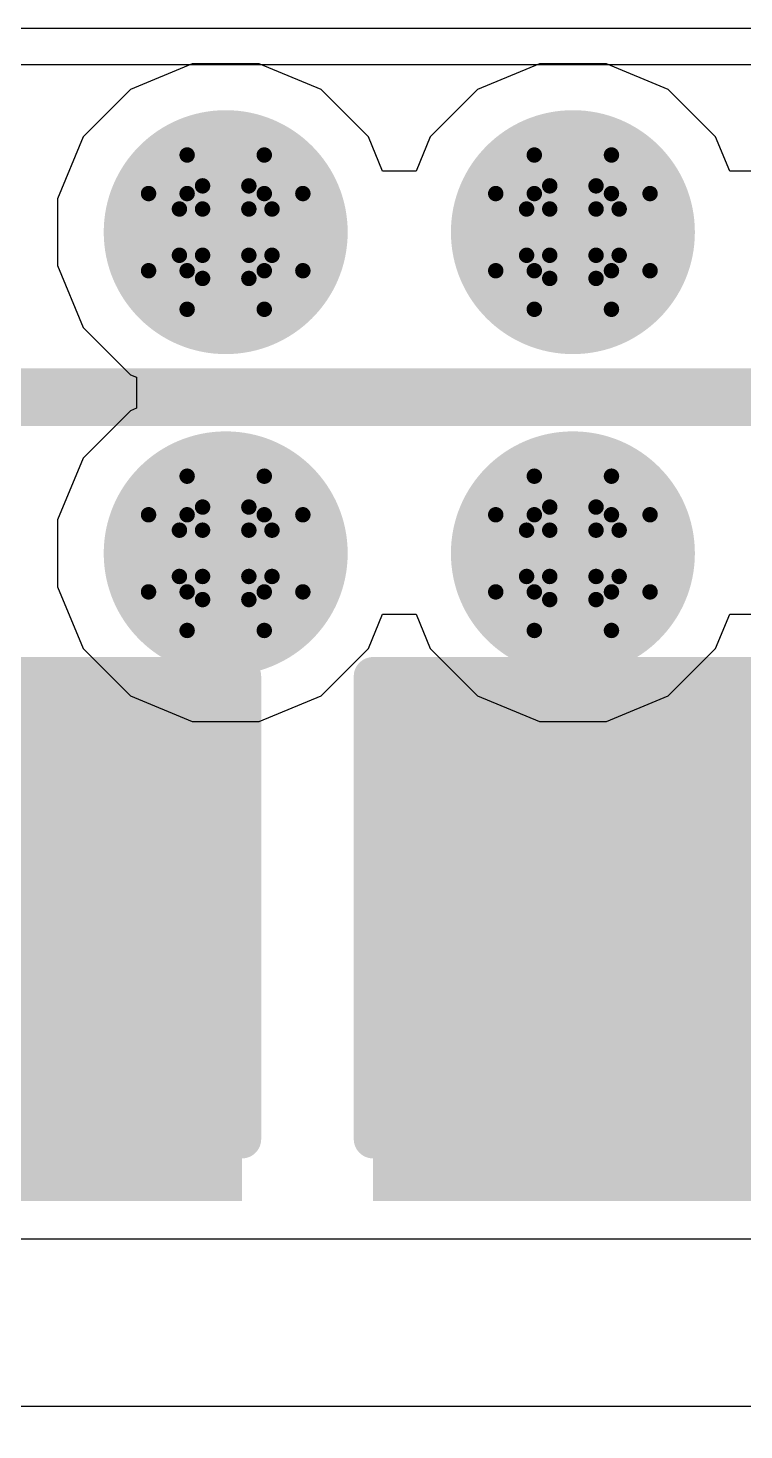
# Model space of a CAD drawing. Header units: inches. Extents: x -4 to 5258, y -4 to 5281.
# Drawn here: x 36.883 to 39.24, y -0.986 to 3.63 of the extents above; entities that cross this region are included whole.
import ezdxf

# ---------------------------------------------------------------- set-up
doc = ezdxf.new("R2010")
doc.units = ezdxf.units.IN
for name, color, linetype in [('Bottom Layer', 5, 'Continuous'), ('Bottom Solder', 6, 'Continuous'), ('Drill Drawing', 1, 'Continuous'), ('Layer 1', 16, 'Continuous'), ('Layer 2', 76, 'Continuous'), ('Top Layer', 1, 'Continuous'), ('Top Overlay', 2, 'Continuous'), ('Top Paste', 8, 'Continuous'), ('Top Solder', 216, 'Continuous'), ('Via Holes', 16, 'Continuous')]:
    doc.layers.add(name, color=color, linetype=linetype)

# ---------------------------------------------------------------- blocks, each defined once
blk = doc.blocks.new('C___1206_296')
at = {"layer": 'Top Layer'}
for points in [[(-2.032, 0.889), (-0.508, 0.889), (-0.508, -0.889), (-2.032, -0.889)], [(0.508, 0.889), (2.032, 0.889), (2.032, -0.889), (0.508, -0.889)]]:
    blk.add_hatch(color=1, dxfattribs=at).paths.add_polyline_path(points)
at = {"layer": 'Top Paste'}
for points in [[(-2.032, 0.889), (-0.508, 0.889), (-0.508, -0.889), (-2.032, -0.889)], [(0.508, 0.889), (2.032, 0.889), (2.032, -0.889), (0.508, -0.889)]]:
    blk.add_hatch(color=8, dxfattribs=at).paths.add_polyline_path(points)
at = {"layer": 'Top Solder'}
for points in [[(-2.1336, 0.9906), (-0.4064, 0.9906), (-0.4064, -0.9906), (-2.1336, -0.9906)], [(0.4064, 0.9906), (2.1336, 0.9906), (2.1336, -0.9906), (0.4064, -0.9906)]]:
    blk.add_hatch(color=216, dxfattribs=at).paths.add_polyline_path(points)
at = {"layer": 'Top Overlay'}
for points in [[(-2.1336, 0.9906, 0.127, 0.127, 0), (-0.6096, 0.9906, 0.127, 0.127, 0)], [(-2.1336, 0.9906, 0.127, 0.127, 0), (-2.1336, -0.9906, 0.127, 0.127, 0)], [(0.6096, 0.9906, 0.127, 0.127, 0), (2.1336, 0.9906, 0.127, 0.127, 0)], [(2.1336, 0.9906, 0.127, 0.127, 0), (2.1336, -0.9906, 0.127, 0.127, 0)], [(-0.6096, -0.9906, 0.127, 0.127, 0), (-2.1336, -0.9906, 0.127, 0.127, 0)], [(0.6096, -0.9906, 0.127, 0.127, 0), (2.1336, -0.9906, 0.127, 0.127, 0)]]:
    blk.add_lwpolyline(points, format="xyseb", dxfattribs=at)
for points in [[(-2.1653, 0.9906, 0.0635, 0.0635, 1), (-2.1018, 0.9906, 0.0635, 0.0635, 1)], [(-2.1653, 0.9906, 0.0635, 0.0635, 1), (-2.1018, 0.9906, 0.0635, 0.0635, 1)], [(-0.6414, 0.9906, 0.0635, 0.0635, 1), (-0.5779, 0.9906, 0.0635, 0.0635, 1)], [(0.5779, 0.9906, 0.0635, 0.0635, 1), (0.6414, 0.9906, 0.0635, 0.0635, 1)], [(2.1018, 0.9906, 0.0635, 0.0635, 1), (2.1653, 0.9906, 0.0635, 0.0635, 1)], [(2.1018, 0.9906, 0.0635, 0.0635, 1), (2.1653, 0.9906, 0.0635, 0.0635, 1)], [(-2.1653, -0.9906, 0.0635, 0.0635, 1), (-2.1018, -0.9906, 0.0635, 0.0635, 1)], [(-2.1653, -0.9906, 0.0635, 0.0635, 1), (-2.1018, -0.9906, 0.0635, 0.0635, 1)], [(-0.6413, -0.9906, 0.0635, 0.0635, 1), (-0.5778, -0.9906, 0.0635, 0.0635, 1)], [(0.5779, -0.9906, 0.0635, 0.0635, 1), (0.6414, -0.9906, 0.0635, 0.0635, 1)], [(2.1018, -0.9906, 0.0635, 0.0635, 1), (2.1653, -0.9906, 0.0635, 0.0635, 1)], [(2.1018, -0.9906, 0.0635, 0.0635, 1), (2.1653, -0.9906, 0.0635, 0.0635, 1)]]:
    blk.add_lwpolyline(points, format="xyseb", close=True, dxfattribs=at)
blk = doc.blocks.new('C___1206_297')
at = {"layer": 'Top Layer'}
for points in [[(-2.032, 0.889), (-0.508, 0.889), (-0.508, -0.889), (-2.032, -0.889)], [(0.508, 0.889), (2.032, 0.889), (2.032, -0.889), (0.508, -0.889)]]:
    blk.add_hatch(color=1, dxfattribs=at).paths.add_polyline_path(points)
at = {"layer": 'Top Paste'}
for points in [[(-2.032, 0.889), (-0.508, 0.889), (-0.508, -0.889), (-2.032, -0.889)], [(0.508, 0.889), (2.032, 0.889), (2.032, -0.889), (0.508, -0.889)]]:
    blk.add_hatch(color=8, dxfattribs=at).paths.add_polyline_path(points)
at = {"layer": 'Top Solder'}
for points in [[(-2.1336, 0.9906), (-0.4064, 0.9906), (-0.4064, -0.9906), (-2.1336, -0.9906)], [(0.4064, 0.9906), (2.1336, 0.9906), (2.1336, -0.9906), (0.4064, -0.9906)]]:
    blk.add_hatch(color=216, dxfattribs=at).paths.add_polyline_path(points)
at = {"layer": 'Top Overlay'}
for points in [[(-2.1336, 0.9906, 0.127, 0.127, 0), (-0.6096, 0.9906, 0.127, 0.127, 0)], [(-2.1336, 0.9906, 0.127, 0.127, 0), (-2.1336, -0.9906, 0.127, 0.127, 0)], [(2.1336, 0.9906, 0.127, 0.127, 0), (0.6096, 0.9906, 0.127, 0.127, 0)], [(2.1336, 0.9906, 0.127, 0.127, 0), (2.1336, -0.9906, 0.127, 0.127, 0)], [(-2.1336, -0.9906, 0.127, 0.127, 0), (-0.6096, -0.9906, 0.127, 0.127, 0)], [(2.1336, -0.9906, 0.127, 0.127, 0), (0.6096, -0.9906, 0.127, 0.127, 0)]]:
    blk.add_lwpolyline(points, format="xyseb", dxfattribs=at)
for points in [[(-2.1653, 0.9906, 0.0635, 0.0635, 1), (-2.1018, 0.9906, 0.0635, 0.0635, 1)], [(-2.1653, 0.9906, 0.0635, 0.0635, 1), (-2.1018, 0.9906, 0.0635, 0.0635, 1)], [(-0.6414, 0.9906, 0.0635, 0.0635, 1), (-0.5779, 0.9906, 0.0635, 0.0635, 1)], [(0.5779, 0.9906, 0.0635, 0.0635, 1), (0.6414, 0.9906, 0.0635, 0.0635, 1)], [(2.1018, 0.9906, 0.0635, 0.0635, 1), (2.1653, 0.9906, 0.0635, 0.0635, 1)], [(2.1018, 0.9906, 0.0635, 0.0635, 1), (2.1653, 0.9906, 0.0635, 0.0635, 1)], [(-2.1653, -0.9906, 0.0635, 0.0635, 1), (-2.1018, -0.9906, 0.0635, 0.0635, 1)], [(-2.1653, -0.9906, 0.0635, 0.0635, 1), (-2.1018, -0.9906, 0.0635, 0.0635, 1)], [(-0.6414, -0.9906, 0.0635, 0.0635, 1), (-0.5779, -0.9906, 0.0635, 0.0635, 1)], [(0.5779, -0.9906, 0.0635, 0.0635, 1), (0.6414, -0.9906, 0.0635, 0.0635, 1)], [(2.1018, -0.9906, 0.0635, 0.0635, 1), (2.1653, -0.9906, 0.0635, 0.0635, 1)], [(2.1018, -0.9906, 0.0635, 0.0635, 1), (2.1653, -0.9906, 0.0635, 0.0635, 1)]]:
    blk.add_lwpolyline(points, format="xyseb", close=True, dxfattribs=at)

msp = doc.modelspace()

# ---------------------------------------------------------------- hatches: boundary and pattern name
at = {"layer": 'Bottom Layer'}
h = msp.add_hatch(color=5, dxfattribs=at)
edge = h.paths.add_edge_path()
edge.add_arc((37.5341, 2.9581), 0.3, 0, 360)
h = msp.add_hatch(color=5, dxfattribs=at)
edge = h.paths.add_edge_path()
edge.add_arc((38.6771, 2.9581), 0.3, 0, 360)
h = msp.add_hatch(color=5, dxfattribs=at)
edge = h.paths.add_edge_path()
edge.add_arc((37.5341, 1.9005), 0.3, 0, 360)
h = msp.add_hatch(color=5, dxfattribs=at)
edge = h.paths.add_edge_path()
edge.add_arc((38.6771, 1.9005), 0.3, 0, 360)
at = {"layer": 'Bottom Solder'}
h = msp.add_hatch(color=6, dxfattribs=at)
edge = h.paths.add_edge_path()
edge.add_arc((37.5341, 2.9581), 0.4016, 0, 360)
h = msp.add_hatch(color=6, dxfattribs=at)
edge = h.paths.add_edge_path()
edge.add_arc((38.6771, 2.9581), 0.4016, 0, 360)
h = msp.add_hatch(color=6, dxfattribs=at)
edge = h.paths.add_edge_path()
edge.add_arc((37.5341, 1.9005), 0.4016, 0, 360)
h = msp.add_hatch(color=6, dxfattribs=at)
edge = h.paths.add_edge_path()
edge.add_arc((38.6771, 1.9005), 0.4016, 0, 360)
at = {"layer": 'Layer 1'}
h = msp.add_hatch(color=16, dxfattribs=at)
edge = h.paths.add_edge_path()
edge.add_arc((37.5341, 2.9581), 0.3, 0, 360)
h = msp.add_hatch(color=16, dxfattribs=at)
edge = h.paths.add_edge_path()
edge.add_arc((38.6771, 2.9581), 0.3, 0, 360)
h = msp.add_hatch(color=16, dxfattribs=at)
edge = h.paths.add_edge_path()
edge.add_arc((37.5341, 1.9005), 0.3, 0, 360)
h = msp.add_hatch(color=16, dxfattribs=at)
edge = h.paths.add_edge_path()
edge.add_arc((38.6771, 1.9005), 0.3, 0, 360)
at = {"layer": 'Layer 2'}
h = msp.add_hatch(color=76, dxfattribs=at)
edge = h.paths.add_edge_path()
edge.add_arc((37.5341, 2.9581), 0.3, 0, 360)
h = msp.add_hatch(color=76, dxfattribs=at)
edge = h.paths.add_edge_path()
edge.add_arc((38.6771, 2.9581), 0.3, 0, 360)
h = msp.add_hatch(color=76, dxfattribs=at)
edge = h.paths.add_edge_path()
edge.add_arc((37.5341, 1.9005), 0.3, 0, 360)
h = msp.add_hatch(color=76, dxfattribs=at)
edge = h.paths.add_edge_path()
edge.add_arc((38.6771, 1.9005), 0.3, 0, 360)
at = {"layer": 'Top Layer'}
h = msp.add_hatch(color=1, dxfattribs=at)
edge = h.paths.add_edge_path()
edge.add_arc((37.5341, 2.9581), 0.3, 0, 360)
h = msp.add_hatch(color=1, dxfattribs=at)
edge = h.paths.add_edge_path()
edge.add_arc((38.6771, 2.9581), 0.3, 0, 360)
h = msp.add_hatch(color=1, dxfattribs=at)
edge = h.paths.add_edge_path()
edge.add_arc((37.5341, 1.9005), 0.3, 0, 360)
h = msp.add_hatch(color=1, dxfattribs=at)
edge = h.paths.add_edge_path()
edge.add_arc((38.6771, 1.9005), 0.3, 0, 360)
at = {"layer": 'Top Solder'}
h = msp.add_hatch(color=216, dxfattribs=at)
edge = h.paths.add_edge_path()
edge.add_arc((37.5341, 2.9581), 0.4016, 0, 360)
h = msp.add_hatch(color=216, dxfattribs=at)
edge = h.paths.add_edge_path()
edge.add_arc((38.6771, 2.9581), 0.4016, 0, 360)
h = msp.add_hatch(color=216, dxfattribs=at)
edge = h.paths.add_edge_path()
edge.add_arc((37.5341, 1.9005), 0.4016, 0, 360)
h = msp.add_hatch(color=216, dxfattribs=at)
edge = h.paths.add_edge_path()
edge.add_arc((38.6771, 1.9005), 0.4016, 0, 360)
at = {"layer": 'Via Holes'}
h = msp.add_hatch(color=7, dxfattribs=at)
edge = h.paths.add_edge_path()
edge.add_arc((37.5341, 2.9581), 0.15, 0, 360)
h = msp.add_hatch(color=7, dxfattribs=at)
edge = h.paths.add_edge_path()
edge.add_arc((38.6771, 2.9581), 0.15, 0, 360)
h = msp.add_hatch(color=7, dxfattribs=at)
edge = h.paths.add_edge_path()
edge.add_arc((37.5341, 1.9005), 0.15, 0, 360)
h = msp.add_hatch(color=7, dxfattribs=at)
edge = h.paths.add_edge_path()
edge.add_arc((38.6771, 1.9005), 0.15, 0, 360)

# ---------------------------------------------------------------- linework, layer by layer
at = {"layer": 'Bottom Layer'}
for p, q in [((37.4239, 3.5121), (37.2203, 3.4278)), ((37.6443, 3.5121), (37.4239, 3.5121)), ((37.8479, 3.4278), (37.6443, 3.5121)), ((38.5669, 3.5121), (38.3633, 3.4278)), ((38.7873, 3.5121), (38.5669, 3.5121)), ((38.9909, 3.4278), (38.7873, 3.5121)), ((37.2203, 3.4278), (37.0645, 3.2719)), ((38.0038, 3.2719), (37.8479, 3.4278)), ((38.3633, 3.4278), (38.2075, 3.2719)), ((39.1468, 3.2719), (38.9909, 3.4278)), ((37.0645, 3.2719), (36.9801, 3.0683)), ((38.0506, 3.1588), (38.0038, 3.2719)), ((38.2075, 3.2719), (38.1606, 3.1588)), ((39.1936, 3.1588), (39.1468, 3.2719)), ((38.1606, 3.1588), (38.0506, 3.1588)), ((39.3036, 3.1588), (39.1936, 3.1588)), ((36.9801, 3.0683), (36.9801, 2.8479)), ((36.9801, 2.8479), (37.0645, 2.6443)), ((37.0645, 2.6443), (37.2203, 2.4885)), ((37.2203, 2.4885), (37.2405, 2.4801)), ((37.2405, 2.4801), (37.2405, 2.3785)), ((37.2203, 2.3701), (37.0645, 2.2143)), ((37.2405, 2.3785), (37.2203, 2.3701)), ((37.0645, 2.2143), (36.9801, 2.0107)), ((36.9801, 2.0107), (36.9801, 1.7903)), ((36.9801, 1.7903), (37.0645, 1.5866)), ((38.0038, 1.5866), (38.0506, 1.6998)), ((38.0506, 1.6998), (38.1606, 1.6998)), ((38.1606, 1.6998), (38.2075, 1.5866)), ((39.1468, 1.5866), (39.1936, 1.6998)), ((39.1936, 1.6998), (39.3036, 1.6998)), ((37.0645, 1.5866), (37.2203, 1.4308)), ((37.8479, 1.4308), (38.0038, 1.5866)), ((38.2075, 1.5866), (38.3633, 1.4308)), ((38.9909, 1.4308), (39.1468, 1.5866)), ((37.2203, 1.4308), (37.4239, 1.3465)), ((37.6443, 1.3465), (37.8479, 1.4308)), ((38.3633, 1.4308), (38.5669, 1.3465)), ((38.7873, 1.3465), (38.9909, 1.4308)), ((37.4239, 1.3465), (37.6443, 1.3465)), ((38.5669, 1.3465), (38.7873, 1.3465))]:
    msp.add_line(p, q, dxfattribs=at)
at = {"layer": 'Drill Drawing'}
for points in [[(37.4071, 3.0851, 0.0508, 0.0508, 0), (37.4071, 3.2121, 0.0508, 0.0508, 0)], [(37.4071, 3.2121, 0.0508, 0.0508, 0), (37.6611, 3.2121, 0.0508, 0.0508, 0)], [(37.6611, 3.0851, 0.0508, 0.0508, 0), (37.6611, 3.2121, 0.0508, 0.0508, 0)], [(38.5501, 3.0851, 0.0508, 0.0508, 0), (38.5501, 3.2121, 0.0508, 0.0508, 0)], [(38.5501, 3.2121, 0.0508, 0.0508, 0), (38.8041, 3.2121, 0.0508, 0.0508, 0)], [(38.8041, 3.0851, 0.0508, 0.0508, 0), (38.8041, 3.2121, 0.0508, 0.0508, 0)], [(37.2801, 2.8311, 0.0508, 0.0508, 0), (37.2801, 3.0851, 0.0508, 0.0508, 0)], [(37.2801, 3.0851, 0.0508, 0.0508, 0), (37.4071, 3.0851, 0.0508, 0.0508, 0)], [(37.4579, 3.0343, 0.0508, 0.0508, 0), (37.4579, 3.1105, 0.0508, 0.0508, 0)], [(37.4579, 3.1105, 0.0508, 0.0508, 0), (37.6103, 3.1105, 0.0508, 0.0508, 0)], [(37.6103, 3.0343, 0.0508, 0.0508, 0), (37.6103, 3.1105, 0.0508, 0.0508, 0)], [(37.6611, 3.0851, 0.0508, 0.0508, 0), (37.7881, 3.0851, 0.0508, 0.0508, 0)], [(37.7881, 2.8311, 0.0508, 0.0508, 0), (37.7881, 3.0851, 0.0508, 0.0508, 0)], [(38.4231, 2.8311, 0.0508, 0.0508, 0), (38.4231, 3.0851, 0.0508, 0.0508, 0)], [(38.4231, 3.0851, 0.0508, 0.0508, 0), (38.5501, 3.0851, 0.0508, 0.0508, 0)], [(38.6009, 3.0343, 0.0508, 0.0508, 0), (38.6009, 3.1105, 0.0508, 0.0508, 0)], [(38.6009, 3.1105, 0.0508, 0.0508, 0), (38.7533, 3.1105, 0.0508, 0.0508, 0)], [(38.7533, 3.0343, 0.0508, 0.0508, 0), (38.7533, 3.1105, 0.0508, 0.0508, 0)], [(38.8041, 3.0851, 0.0508, 0.0508, 0), (38.9311, 3.0851, 0.0508, 0.0508, 0)], [(38.9311, 2.8311, 0.0508, 0.0508, 0), (38.9311, 3.0851, 0.0508, 0.0508, 0)], [(37.3817, 2.8819, 0.0508, 0.0508, 0), (37.3817, 3.0343, 0.0508, 0.0508, 0)], [(37.3817, 3.0343, 0.0508, 0.0508, 0), (37.4579, 3.0343, 0.0508, 0.0508, 0)], [(37.6103, 3.0343, 0.0508, 0.0508, 0), (37.6865, 3.0343, 0.0508, 0.0508, 0)], [(37.6865, 2.8819, 0.0508, 0.0508, 0), (37.6865, 3.0343, 0.0508, 0.0508, 0)], [(38.5247, 2.8819, 0.0508, 0.0508, 0), (38.5247, 3.0343, 0.0508, 0.0508, 0)], [(38.5247, 3.0343, 0.0508, 0.0508, 0), (38.6009, 3.0343, 0.0508, 0.0508, 0)], [(38.7533, 3.0343, 0.0508, 0.0508, 0), (38.8295, 3.0343, 0.0508, 0.0508, 0)], [(38.8295, 2.8819, 0.0508, 0.0508, 0), (38.8295, 3.0343, 0.0508, 0.0508, 0)], [(37.3817, 2.8819, 0.0508, 0.0508, 0), (37.4579, 2.8819, 0.0508, 0.0508, 0)], [(37.4579, 2.8057, 0.0508, 0.0508, 0), (37.4579, 2.8819, 0.0508, 0.0508, 0)], [(37.6103, 2.8819, 0.0508, 0.0508, 0), (37.6865, 2.8819, 0.0508, 0.0508, 0)], [(37.6103, 2.8057, 0.0508, 0.0508, 0), (37.6103, 2.8819, 0.0508, 0.0508, 0)], [(38.5247, 2.8819, 0.0508, 0.0508, 0), (38.6009, 2.8819, 0.0508, 0.0508, 0)], [(38.6009, 2.8057, 0.0508, 0.0508, 0), (38.6009, 2.8819, 0.0508, 0.0508, 0)], [(38.7533, 2.8819, 0.0508, 0.0508, 0), (38.8295, 2.8819, 0.0508, 0.0508, 0)], [(38.7533, 2.8057, 0.0508, 0.0508, 0), (38.7533, 2.8819, 0.0508, 0.0508, 0)], [(37.2801, 2.8311, 0.0508, 0.0508, 0), (37.4071, 2.8311, 0.0508, 0.0508, 0)], [(37.4071, 2.7041, 0.0508, 0.0508, 0), (37.4071, 2.8311, 0.0508, 0.0508, 0)], [(37.4579, 2.8057, 0.0508, 0.0508, 0), (37.6103, 2.8057, 0.0508, 0.0508, 0)], [(37.6611, 2.8311, 0.0508, 0.0508, 0), (37.7881, 2.8311, 0.0508, 0.0508, 0)], [(37.6611, 2.7041, 0.0508, 0.0508, 0), (37.6611, 2.8311, 0.0508, 0.0508, 0)], [(38.4231, 2.8311, 0.0508, 0.0508, 0), (38.5501, 2.8311, 0.0508, 0.0508, 0)], [(38.5501, 2.7041, 0.0508, 0.0508, 0), (38.5501, 2.8311, 0.0508, 0.0508, 0)], [(38.6009, 2.8057, 0.0508, 0.0508, 0), (38.7533, 2.8057, 0.0508, 0.0508, 0)], [(38.8041, 2.8311, 0.0508, 0.0508, 0), (38.9311, 2.8311, 0.0508, 0.0508, 0)], [(38.8041, 2.7041, 0.0508, 0.0508, 0), (38.8041, 2.8311, 0.0508, 0.0508, 0)], [(37.4071, 2.7041, 0.0508, 0.0508, 0), (37.6611, 2.7041, 0.0508, 0.0508, 0)], [(38.5501, 2.7041, 0.0508, 0.0508, 0), (38.8041, 2.7041, 0.0508, 0.0508, 0)], [(37.4071, 2.0275, 0.0508, 0.0508, 0), (37.4071, 2.1545, 0.0508, 0.0508, 0)], [(37.4071, 2.1545, 0.0508, 0.0508, 0), (37.6611, 2.1545, 0.0508, 0.0508, 0)], [(37.6611, 2.0275, 0.0508, 0.0508, 0), (37.6611, 2.1545, 0.0508, 0.0508, 0)], [(38.5501, 2.0275, 0.0508, 0.0508, 0), (38.5501, 2.1545, 0.0508, 0.0508, 0)], [(38.5501, 2.1545, 0.0508, 0.0508, 0), (38.8041, 2.1545, 0.0508, 0.0508, 0)], [(38.8041, 2.0275, 0.0508, 0.0508, 0), (38.8041, 2.1545, 0.0508, 0.0508, 0)], [(37.4579, 1.9767, 0.0508, 0.0508, 0), (37.4579, 2.0529, 0.0508, 0.0508, 0)], [(37.4579, 2.0529, 0.0508, 0.0508, 0), (37.6103, 2.0529, 0.0508, 0.0508, 0)], [(37.6103, 1.9767, 0.0508, 0.0508, 0), (37.6103, 2.0529, 0.0508, 0.0508, 0)], [(38.6009, 1.9767, 0.0508, 0.0508, 0), (38.6009, 2.0529, 0.0508, 0.0508, 0)], [(38.6009, 2.0529, 0.0508, 0.0508, 0), (38.7533, 2.0529, 0.0508, 0.0508, 0)], [(38.7533, 1.9767, 0.0508, 0.0508, 0), (38.7533, 2.0529, 0.0508, 0.0508, 0)], [(37.2801, 1.7735, 0.0508, 0.0508, 0), (37.2801, 2.0275, 0.0508, 0.0508, 0)], [(37.2801, 2.0275, 0.0508, 0.0508, 0), (37.4071, 2.0275, 0.0508, 0.0508, 0)], [(37.6611, 2.0275, 0.0508, 0.0508, 0), (37.7881, 2.0275, 0.0508, 0.0508, 0)], [(37.7881, 1.7735, 0.0508, 0.0508, 0), (37.7881, 2.0275, 0.0508, 0.0508, 0)], [(38.4231, 1.7735, 0.0508, 0.0508, 0), (38.4231, 2.0275, 0.0508, 0.0508, 0)], [(38.4231, 2.0275, 0.0508, 0.0508, 0), (38.5501, 2.0275, 0.0508, 0.0508, 0)], [(38.8041, 2.0275, 0.0508, 0.0508, 0), (38.9311, 2.0275, 0.0508, 0.0508, 0)], [(38.9311, 1.7735, 0.0508, 0.0508, 0), (38.9311, 2.0275, 0.0508, 0.0508, 0)], [(37.3817, 1.8243, 0.0508, 0.0508, 0), (37.3817, 1.9767, 0.0508, 0.0508, 0)], [(37.3817, 1.9767, 0.0508, 0.0508, 0), (37.4579, 1.9767, 0.0508, 0.0508, 0)], [(37.6103, 1.9767, 0.0508, 0.0508, 0), (37.6865, 1.9767, 0.0508, 0.0508, 0)], [(37.6865, 1.8243, 0.0508, 0.0508, 0), (37.6865, 1.9767, 0.0508, 0.0508, 0)], [(38.5247, 1.8243, 0.0508, 0.0508, 0), (38.5247, 1.9767, 0.0508, 0.0508, 0)], [(38.5247, 1.9767, 0.0508, 0.0508, 0), (38.6009, 1.9767, 0.0508, 0.0508, 0)], [(38.7533, 1.9767, 0.0508, 0.0508, 0), (38.8295, 1.9767, 0.0508, 0.0508, 0)], [(38.8295, 1.8243, 0.0508, 0.0508, 0), (38.8295, 1.9767, 0.0508, 0.0508, 0)], [(37.3817, 1.8243, 0.0508, 0.0508, 0), (37.4579, 1.8243, 0.0508, 0.0508, 0)], [(37.4579, 1.7481, 0.0508, 0.0508, 0), (37.4579, 1.8243, 0.0508, 0.0508, 0)], [(37.6103, 1.8243, 0.0508, 0.0508, 0), (37.6865, 1.8243, 0.0508, 0.0508, 0)], [(37.6103, 1.7481, 0.0508, 0.0508, 0), (37.6103, 1.8243, 0.0508, 0.0508, 0)], [(38.5247, 1.8243, 0.0508, 0.0508, 0), (38.6009, 1.8243, 0.0508, 0.0508, 0)], [(38.6009, 1.7481, 0.0508, 0.0508, 0), (38.6009, 1.8243, 0.0508, 0.0508, 0)], [(38.7533, 1.8243, 0.0508, 0.0508, 0), (38.8295, 1.8243, 0.0508, 0.0508, 0)], [(38.7533, 1.7481, 0.0508, 0.0508, 0), (38.7533, 1.8243, 0.0508, 0.0508, 0)], [(37.2801, 1.7735, 0.0508, 0.0508, 0), (37.4071, 1.7735, 0.0508, 0.0508, 0)], [(37.4071, 1.6465, 0.0508, 0.0508, 0), (37.4071, 1.7735, 0.0508, 0.0508, 0)], [(37.4579, 1.7481, 0.0508, 0.0508, 0), (37.6103, 1.7481, 0.0508, 0.0508, 0)], [(37.6611, 1.7735, 0.0508, 0.0508, 0), (37.7881, 1.7735, 0.0508, 0.0508, 0)], [(37.6611, 1.6465, 0.0508, 0.0508, 0), (37.6611, 1.7735, 0.0508, 0.0508, 0)], [(38.4231, 1.7735, 0.0508, 0.0508, 0), (38.5501, 1.7735, 0.0508, 0.0508, 0)], [(38.5501, 1.6465, 0.0508, 0.0508, 0), (38.5501, 1.7735, 0.0508, 0.0508, 0)], [(38.6009, 1.7481, 0.0508, 0.0508, 0), (38.7533, 1.7481, 0.0508, 0.0508, 0)], [(38.8041, 1.7735, 0.0508, 0.0508, 0), (38.9311, 1.7735, 0.0508, 0.0508, 0)], [(38.8041, 1.6465, 0.0508, 0.0508, 0), (38.8041, 1.7735, 0.0508, 0.0508, 0)], [(37.4071, 1.6465, 0.0508, 0.0508, 0), (37.6611, 1.6465, 0.0508, 0.0508, 0)], [(38.5501, 1.6465, 0.0508, 0.0508, 0), (38.8041, 1.6465, 0.0508, 0.0508, 0)]]:
    msp.add_lwpolyline(points, format="xyseb", dxfattribs=at)
for points in [[(37.3944, 3.2121, 0.0254, 0.0254, 1), (37.4198, 3.2121, 0.0254, 0.0254, 1)], [(37.3944, 3.2121, 0.0254, 0.0254, 1), (37.4198, 3.2121, 0.0254, 0.0254, 1)], [(37.6484, 3.2121, 0.0254, 0.0254, 1), (37.6738, 3.2121, 0.0254, 0.0254, 1)], [(37.6484, 3.2121, 0.0254, 0.0254, 1), (37.6738, 3.2121, 0.0254, 0.0254, 1)], [(38.5374, 3.2121, 0.0254, 0.0254, 1), (38.5628, 3.2121, 0.0254, 0.0254, 1)], [(38.5374, 3.2121, 0.0254, 0.0254, 1), (38.5628, 3.2121, 0.0254, 0.0254, 1)], [(38.7914, 3.2121, 0.0254, 0.0254, 1), (38.8168, 3.2121, 0.0254, 0.0254, 1)], [(38.7914, 3.2121, 0.0254, 0.0254, 1), (38.8168, 3.2121, 0.0254, 0.0254, 1)], [(37.2674, 3.0851, 0.0254, 0.0254, 1), (37.2928, 3.0851, 0.0254, 0.0254, 1)], [(37.2674, 3.0851, 0.0254, 0.0254, 1), (37.2928, 3.0851, 0.0254, 0.0254, 1)], [(37.3944, 3.0851, 0.0254, 0.0254, 1), (37.4198, 3.0851, 0.0254, 0.0254, 1)], [(37.3944, 3.0851, 0.0254, 0.0254, 1), (37.4198, 3.0851, 0.0254, 0.0254, 1)], [(37.4452, 3.1105, 0.0254, 0.0254, 1), (37.4706, 3.1105, 0.0254, 0.0254, 1)], [(37.4452, 3.1105, 0.0254, 0.0254, 1), (37.4706, 3.1105, 0.0254, 0.0254, 1)], [(37.5976, 3.1105, 0.0254, 0.0254, 1), (37.623, 3.1105, 0.0254, 0.0254, 1)], [(37.5976, 3.1105, 0.0254, 0.0254, 1), (37.623, 3.1105, 0.0254, 0.0254, 1)], [(37.6484, 3.0851, 0.0254, 0.0254, 1), (37.6738, 3.0851, 0.0254, 0.0254, 1)], [(37.6484, 3.0851, 0.0254, 0.0254, 1), (37.6738, 3.0851, 0.0254, 0.0254, 1)], [(37.7754, 3.0851, 0.0254, 0.0254, 1), (37.8008, 3.0851, 0.0254, 0.0254, 1)], [(37.7754, 3.0851, 0.0254, 0.0254, 1), (37.8008, 3.0851, 0.0254, 0.0254, 1)], [(38.4104, 3.0851, 0.0254, 0.0254, 1), (38.4358, 3.0851, 0.0254, 0.0254, 1)], [(38.4104, 3.0851, 0.0254, 0.0254, 1), (38.4358, 3.0851, 0.0254, 0.0254, 1)], [(38.5374, 3.0851, 0.0254, 0.0254, 1), (38.5628, 3.0851, 0.0254, 0.0254, 1)], [(38.5374, 3.0851, 0.0254, 0.0254, 1), (38.5628, 3.0851, 0.0254, 0.0254, 1)], [(38.5882, 3.1105, 0.0254, 0.0254, 1), (38.6136, 3.1105, 0.0254, 0.0254, 1)], [(38.5882, 3.1105, 0.0254, 0.0254, 1), (38.6136, 3.1105, 0.0254, 0.0254, 1)], [(38.7406, 3.1105, 0.0254, 0.0254, 1), (38.766, 3.1105, 0.0254, 0.0254, 1)], [(38.7406, 3.1105, 0.0254, 0.0254, 1), (38.766, 3.1105, 0.0254, 0.0254, 1)], [(38.7914, 3.0851, 0.0254, 0.0254, 1), (38.8168, 3.0851, 0.0254, 0.0254, 1)], [(38.7914, 3.0851, 0.0254, 0.0254, 1), (38.8168, 3.0851, 0.0254, 0.0254, 1)], [(38.9184, 3.0851, 0.0254, 0.0254, 1), (38.9438, 3.0851, 0.0254, 0.0254, 1)], [(38.9184, 3.0851, 0.0254, 0.0254, 1), (38.9438, 3.0851, 0.0254, 0.0254, 1)], [(37.369, 3.0343, 0.0254, 0.0254, 1), (37.3944, 3.0343, 0.0254, 0.0254, 1)], [(37.369, 3.0343, 0.0254, 0.0254, 1), (37.3944, 3.0343, 0.0254, 0.0254, 1)], [(37.4452, 3.0343, 0.0254, 0.0254, 1), (37.4706, 3.0343, 0.0254, 0.0254, 1)], [(37.4452, 3.0343, 0.0254, 0.0254, 1), (37.4706, 3.0343, 0.0254, 0.0254, 1)], [(37.5976, 3.0343, 0.0254, 0.0254, 1), (37.623, 3.0343, 0.0254, 0.0254, 1)], [(37.5976, 3.0343, 0.0254, 0.0254, 1), (37.623, 3.0343, 0.0254, 0.0254, 1)], [(37.6738, 3.0343, 0.0254, 0.0254, 1), (37.6992, 3.0343, 0.0254, 0.0254, 1)], [(37.6738, 3.0343, 0.0254, 0.0254, 1), (37.6992, 3.0343, 0.0254, 0.0254, 1)], [(38.512, 3.0343, 0.0254, 0.0254, 1), (38.5374, 3.0343, 0.0254, 0.0254, 1)], [(38.512, 3.0343, 0.0254, 0.0254, 1), (38.5374, 3.0343, 0.0254, 0.0254, 1)], [(38.5882, 3.0343, 0.0254, 0.0254, 1), (38.6136, 3.0343, 0.0254, 0.0254, 1)], [(38.5882, 3.0343, 0.0254, 0.0254, 1), (38.6136, 3.0343, 0.0254, 0.0254, 1)], [(38.7406, 3.0343, 0.0254, 0.0254, 1), (38.766, 3.0343, 0.0254, 0.0254, 1)], [(38.7406, 3.0343, 0.0254, 0.0254, 1), (38.766, 3.0343, 0.0254, 0.0254, 1)], [(38.8168, 3.0343, 0.0254, 0.0254, 1), (38.8422, 3.0343, 0.0254, 0.0254, 1)], [(38.8168, 3.0343, 0.0254, 0.0254, 1), (38.8422, 3.0343, 0.0254, 0.0254, 1)], [(37.369, 2.8819, 0.0254, 0.0254, 1), (37.3944, 2.8819, 0.0254, 0.0254, 1)], [(37.369, 2.8819, 0.0254, 0.0254, 1), (37.3944, 2.8819, 0.0254, 0.0254, 1)], [(37.4452, 2.8819, 0.0254, 0.0254, 1), (37.4706, 2.8819, 0.0254, 0.0254, 1)], [(37.4452, 2.8819, 0.0254, 0.0254, 1), (37.4706, 2.8819, 0.0254, 0.0254, 1)], [(37.5976, 2.8819, 0.0254, 0.0254, 1), (37.623, 2.8819, 0.0254, 0.0254, 1)], [(37.5976, 2.8819, 0.0254, 0.0254, 1), (37.623, 2.8819, 0.0254, 0.0254, 1)], [(37.6738, 2.8819, 0.0254, 0.0254, 1), (37.6992, 2.8819, 0.0254, 0.0254, 1)], [(37.6738, 2.8819, 0.0254, 0.0254, 1), (37.6992, 2.8819, 0.0254, 0.0254, 1)], [(38.512, 2.8819, 0.0254, 0.0254, 1), (38.5374, 2.8819, 0.0254, 0.0254, 1)], [(38.512, 2.8819, 0.0254, 0.0254, 1), (38.5374, 2.8819, 0.0254, 0.0254, 1)], [(38.5882, 2.8819, 0.0254, 0.0254, 1), (38.6136, 2.8819, 0.0254, 0.0254, 1)], [(38.5882, 2.8819, 0.0254, 0.0254, 1), (38.6136, 2.8819, 0.0254, 0.0254, 1)], [(38.7406, 2.8819, 0.0254, 0.0254, 1), (38.766, 2.8819, 0.0254, 0.0254, 1)], [(38.7406, 2.8819, 0.0254, 0.0254, 1), (38.766, 2.8819, 0.0254, 0.0254, 1)], [(38.8168, 2.8819, 0.0254, 0.0254, 1), (38.8422, 2.8819, 0.0254, 0.0254, 1)], [(38.8168, 2.8819, 0.0254, 0.0254, 1), (38.8422, 2.8819, 0.0254, 0.0254, 1)], [(37.2674, 2.8311, 0.0254, 0.0254, 1), (37.2928, 2.8311, 0.0254, 0.0254, 1)], [(37.2674, 2.8311, 0.0254, 0.0254, 1), (37.2928, 2.8311, 0.0254, 0.0254, 1)], [(37.3944, 2.8311, 0.0254, 0.0254, 1), (37.4198, 2.8311, 0.0254, 0.0254, 1)], [(37.3944, 2.8311, 0.0254, 0.0254, 1), (37.4198, 2.8311, 0.0254, 0.0254, 1)], [(37.4452, 2.8057, 0.0254, 0.0254, 1), (37.4706, 2.8057, 0.0254, 0.0254, 1)], [(37.4452, 2.8057, 0.0254, 0.0254, 1), (37.4706, 2.8057, 0.0254, 0.0254, 1)], [(37.5976, 2.8057, 0.0254, 0.0254, 1), (37.623, 2.8057, 0.0254, 0.0254, 1)], [(37.5976, 2.8057, 0.0254, 0.0254, 1), (37.623, 2.8057, 0.0254, 0.0254, 1)], [(37.6484, 2.8311, 0.0254, 0.0254, 1), (37.6738, 2.8311, 0.0254, 0.0254, 1)], [(37.6484, 2.8311, 0.0254, 0.0254, 1), (37.6738, 2.8311, 0.0254, 0.0254, 1)], [(37.7754, 2.8311, 0.0254, 0.0254, 1), (37.8008, 2.8311, 0.0254, 0.0254, 1)], [(37.7754, 2.8311, 0.0254, 0.0254, 1), (37.8008, 2.8311, 0.0254, 0.0254, 1)], [(38.4104, 2.8311, 0.0254, 0.0254, 1), (38.4358, 2.8311, 0.0254, 0.0254, 1)], [(38.4104, 2.8311, 0.0254, 0.0254, 1), (38.4358, 2.8311, 0.0254, 0.0254, 1)], [(38.5374, 2.8311, 0.0254, 0.0254, 1), (38.5628, 2.8311, 0.0254, 0.0254, 1)], [(38.5374, 2.8311, 0.0254, 0.0254, 1), (38.5628, 2.8311, 0.0254, 0.0254, 1)], [(38.5882, 2.8057, 0.0254, 0.0254, 1), (38.6136, 2.8057, 0.0254, 0.0254, 1)], [(38.5882, 2.8057, 0.0254, 0.0254, 1), (38.6136, 2.8057, 0.0254, 0.0254, 1)], [(38.7406, 2.8057, 0.0254, 0.0254, 1), (38.766, 2.8057, 0.0254, 0.0254, 1)], [(38.7406, 2.8057, 0.0254, 0.0254, 1), (38.766, 2.8057, 0.0254, 0.0254, 1)], [(38.7914, 2.8311, 0.0254, 0.0254, 1), (38.8168, 2.8311, 0.0254, 0.0254, 1)], [(38.7914, 2.8311, 0.0254, 0.0254, 1), (38.8168, 2.8311, 0.0254, 0.0254, 1)], [(38.9184, 2.8311, 0.0254, 0.0254, 1), (38.9438, 2.8311, 0.0254, 0.0254, 1)], [(38.9184, 2.8311, 0.0254, 0.0254, 1), (38.9438, 2.8311, 0.0254, 0.0254, 1)], [(37.3944, 2.7041, 0.0254, 0.0254, 1), (37.4198, 2.7041, 0.0254, 0.0254, 1)], [(37.3944, 2.7041, 0.0254, 0.0254, 1), (37.4198, 2.7041, 0.0254, 0.0254, 1)], [(37.6484, 2.7041, 0.0254, 0.0254, 1), (37.6738, 2.7041, 0.0254, 0.0254, 1)], [(37.6484, 2.7041, 0.0254, 0.0254, 1), (37.6738, 2.7041, 0.0254, 0.0254, 1)], [(38.5374, 2.7041, 0.0254, 0.0254, 1), (38.5628, 2.7041, 0.0254, 0.0254, 1)], [(38.5374, 2.7041, 0.0254, 0.0254, 1), (38.5628, 2.7041, 0.0254, 0.0254, 1)], [(38.7914, 2.7041, 0.0254, 0.0254, 1), (38.8168, 2.7041, 0.0254, 0.0254, 1)], [(38.7914, 2.7041, 0.0254, 0.0254, 1), (38.8168, 2.7041, 0.0254, 0.0254, 1)], [(37.3944, 2.1545, 0.0254, 0.0254, 1), (37.4198, 2.1545, 0.0254, 0.0254, 1)], [(37.3944, 2.1545, 0.0254, 0.0254, 1), (37.4198, 2.1545, 0.0254, 0.0254, 1)], [(37.6484, 2.1545, 0.0254, 0.0254, 1), (37.6738, 2.1545, 0.0254, 0.0254, 1)], [(37.6484, 2.1545, 0.0254, 0.0254, 1), (37.6738, 2.1545, 0.0254, 0.0254, 1)], [(38.5374, 2.1545, 0.0254, 0.0254, 1), (38.5628, 2.1545, 0.0254, 0.0254, 1)], [(38.5374, 2.1545, 0.0254, 0.0254, 1), (38.5628, 2.1545, 0.0254, 0.0254, 1)], [(38.7914, 2.1545, 0.0254, 0.0254, 1), (38.8168, 2.1545, 0.0254, 0.0254, 1)], [(38.7914, 2.1545, 0.0254, 0.0254, 1), (38.8168, 2.1545, 0.0254, 0.0254, 1)], [(37.4452, 2.0529, 0.0254, 0.0254, 1), (37.4706, 2.0529, 0.0254, 0.0254, 1)], [(37.4452, 2.0529, 0.0254, 0.0254, 1), (37.4706, 2.0529, 0.0254, 0.0254, 1)], [(37.5976, 2.0529, 0.0254, 0.0254, 1), (37.623, 2.0529, 0.0254, 0.0254, 1)], [(37.5976, 2.0529, 0.0254, 0.0254, 1), (37.623, 2.0529, 0.0254, 0.0254, 1)], [(38.5882, 2.0529, 0.0254, 0.0254, 1), (38.6136, 2.0529, 0.0254, 0.0254, 1)], [(38.5882, 2.0529, 0.0254, 0.0254, 1), (38.6136, 2.0529, 0.0254, 0.0254, 1)], [(38.7406, 2.0529, 0.0254, 0.0254, 1), (38.766, 2.0529, 0.0254, 0.0254, 1)], [(38.7406, 2.0529, 0.0254, 0.0254, 1), (38.766, 2.0529, 0.0254, 0.0254, 1)], [(37.2674, 2.0275, 0.0254, 0.0254, 1), (37.2928, 2.0275, 0.0254, 0.0254, 1)], [(37.2674, 2.0275, 0.0254, 0.0254, 1), (37.2928, 2.0275, 0.0254, 0.0254, 1)], [(37.3944, 2.0275, 0.0254, 0.0254, 1), (37.4198, 2.0275, 0.0254, 0.0254, 1)], [(37.3944, 2.0275, 0.0254, 0.0254, 1), (37.4198, 2.0275, 0.0254, 0.0254, 1)], [(37.6484, 2.0275, 0.0254, 0.0254, 1), (37.6738, 2.0275, 0.0254, 0.0254, 1)], [(37.6484, 2.0275, 0.0254, 0.0254, 1), (37.6738, 2.0275, 0.0254, 0.0254, 1)], [(37.7754, 2.0275, 0.0254, 0.0254, 1), (37.8008, 2.0275, 0.0254, 0.0254, 1)], [(37.7754, 2.0275, 0.0254, 0.0254, 1), (37.8008, 2.0275, 0.0254, 0.0254, 1)], [(38.4104, 2.0275, 0.0254, 0.0254, 1), (38.4358, 2.0275, 0.0254, 0.0254, 1)], [(38.4104, 2.0275, 0.0254, 0.0254, 1), (38.4358, 2.0275, 0.0254, 0.0254, 1)], [(38.5374, 2.0275, 0.0254, 0.0254, 1), (38.5628, 2.0275, 0.0254, 0.0254, 1)], [(38.5374, 2.0275, 0.0254, 0.0254, 1), (38.5628, 2.0275, 0.0254, 0.0254, 1)], [(38.7914, 2.0275, 0.0254, 0.0254, 1), (38.8168, 2.0275, 0.0254, 0.0254, 1)], [(38.7914, 2.0275, 0.0254, 0.0254, 1), (38.8168, 2.0275, 0.0254, 0.0254, 1)], [(38.9184, 2.0275, 0.0254, 0.0254, 1), (38.9438, 2.0275, 0.0254, 0.0254, 1)], [(38.9184, 2.0275, 0.0254, 0.0254, 1), (38.9438, 2.0275, 0.0254, 0.0254, 1)], [(37.369, 1.9767, 0.0254, 0.0254, 1), (37.3944, 1.9767, 0.0254, 0.0254, 1)], [(37.369, 1.9767, 0.0254, 0.0254, 1), (37.3944, 1.9767, 0.0254, 0.0254, 1)], [(37.4452, 1.9767, 0.0254, 0.0254, 1), (37.4706, 1.9767, 0.0254, 0.0254, 1)], [(37.4452, 1.9767, 0.0254, 0.0254, 1), (37.4706, 1.9767, 0.0254, 0.0254, 1)], [(37.5976, 1.9767, 0.0254, 0.0254, 1), (37.623, 1.9767, 0.0254, 0.0254, 1)], [(37.5976, 1.9767, 0.0254, 0.0254, 1), (37.623, 1.9767, 0.0254, 0.0254, 1)], [(37.6738, 1.9767, 0.0254, 0.0254, 1), (37.6992, 1.9767, 0.0254, 0.0254, 1)], [(37.6738, 1.9767, 0.0254, 0.0254, 1), (37.6992, 1.9767, 0.0254, 0.0254, 1)], [(38.512, 1.9767, 0.0254, 0.0254, 1), (38.5374, 1.9767, 0.0254, 0.0254, 1)], [(38.512, 1.9767, 0.0254, 0.0254, 1), (38.5374, 1.9767, 0.0254, 0.0254, 1)], [(38.5882, 1.9767, 0.0254, 0.0254, 1), (38.6136, 1.9767, 0.0254, 0.0254, 1)], [(38.5882, 1.9767, 0.0254, 0.0254, 1), (38.6136, 1.9767, 0.0254, 0.0254, 1)], [(38.7406, 1.9767, 0.0254, 0.0254, 1), (38.766, 1.9767, 0.0254, 0.0254, 1)], [(38.7406, 1.9767, 0.0254, 0.0254, 1), (38.766, 1.9767, 0.0254, 0.0254, 1)], [(38.8168, 1.9767, 0.0254, 0.0254, 1), (38.8422, 1.9767, 0.0254, 0.0254, 1)], [(38.8168, 1.9767, 0.0254, 0.0254, 1), (38.8422, 1.9767, 0.0254, 0.0254, 1)], [(37.369, 1.8243, 0.0254, 0.0254, 1), (37.3944, 1.8243, 0.0254, 0.0254, 1)], [(37.369, 1.8243, 0.0254, 0.0254, 1), (37.3944, 1.8243, 0.0254, 0.0254, 1)], [(37.4452, 1.8243, 0.0254, 0.0254, 1), (37.4706, 1.8243, 0.0254, 0.0254, 1)], [(37.4452, 1.8243, 0.0254, 0.0254, 1), (37.4706, 1.8243, 0.0254, 0.0254, 1)], [(37.5976, 1.8243, 0.0254, 0.0254, 1), (37.623, 1.8243, 0.0254, 0.0254, 1)], [(37.5976, 1.8243, 0.0254, 0.0254, 1), (37.623, 1.8243, 0.0254, 0.0254, 1)], [(37.6738, 1.8243, 0.0254, 0.0254, 1), (37.6992, 1.8243, 0.0254, 0.0254, 1)], [(37.6738, 1.8243, 0.0254, 0.0254, 1), (37.6992, 1.8243, 0.0254, 0.0254, 1)], [(38.512, 1.8243, 0.0254, 0.0254, 1), (38.5374, 1.8243, 0.0254, 0.0254, 1)], [(38.512, 1.8243, 0.0254, 0.0254, 1), (38.5374, 1.8243, 0.0254, 0.0254, 1)], [(38.5882, 1.8243, 0.0254, 0.0254, 1), (38.6136, 1.8243, 0.0254, 0.0254, 1)], [(38.5882, 1.8243, 0.0254, 0.0254, 1), (38.6136, 1.8243, 0.0254, 0.0254, 1)], [(38.7406, 1.8243, 0.0254, 0.0254, 1), (38.766, 1.8243, 0.0254, 0.0254, 1)], [(38.7406, 1.8243, 0.0254, 0.0254, 1), (38.766, 1.8243, 0.0254, 0.0254, 1)], [(38.8168, 1.8243, 0.0254, 0.0254, 1), (38.8422, 1.8243, 0.0254, 0.0254, 1)], [(38.8168, 1.8243, 0.0254, 0.0254, 1), (38.8422, 1.8243, 0.0254, 0.0254, 1)], [(37.2674, 1.7735, 0.0254, 0.0254, 1), (37.2928, 1.7735, 0.0254, 0.0254, 1)], [(37.2674, 1.7735, 0.0254, 0.0254, 1), (37.2928, 1.7735, 0.0254, 0.0254, 1)], [(37.3944, 1.7735, 0.0254, 0.0254, 1), (37.4198, 1.7735, 0.0254, 0.0254, 1)], [(37.3944, 1.7735, 0.0254, 0.0254, 1), (37.4198, 1.7735, 0.0254, 0.0254, 1)], [(37.4452, 1.7481, 0.0254, 0.0254, 1), (37.4706, 1.7481, 0.0254, 0.0254, 1)], [(37.4452, 1.7481, 0.0254, 0.0254, 1), (37.4706, 1.7481, 0.0254, 0.0254, 1)], [(37.5976, 1.7481, 0.0254, 0.0254, 1), (37.623, 1.7481, 0.0254, 0.0254, 1)], [(37.5976, 1.7481, 0.0254, 0.0254, 1), (37.623, 1.7481, 0.0254, 0.0254, 1)], [(37.6484, 1.7735, 0.0254, 0.0254, 1), (37.6738, 1.7735, 0.0254, 0.0254, 1)], [(37.6484, 1.7735, 0.0254, 0.0254, 1), (37.6738, 1.7735, 0.0254, 0.0254, 1)], [(37.7754, 1.7735, 0.0254, 0.0254, 1), (37.8008, 1.7735, 0.0254, 0.0254, 1)], [(37.7754, 1.7735, 0.0254, 0.0254, 1), (37.8008, 1.7735, 0.0254, 0.0254, 1)], [(38.4104, 1.7735, 0.0254, 0.0254, 1), (38.4358, 1.7735, 0.0254, 0.0254, 1)], [(38.4104, 1.7735, 0.0254, 0.0254, 1), (38.4358, 1.7735, 0.0254, 0.0254, 1)], [(38.5374, 1.7735, 0.0254, 0.0254, 1), (38.5628, 1.7735, 0.0254, 0.0254, 1)], [(38.5374, 1.7735, 0.0254, 0.0254, 1), (38.5628, 1.7735, 0.0254, 0.0254, 1)], [(38.5882, 1.7481, 0.0254, 0.0254, 1), (38.6136, 1.7481, 0.0254, 0.0254, 1)], [(38.5882, 1.7481, 0.0254, 0.0254, 1), (38.6136, 1.7481, 0.0254, 0.0254, 1)], [(38.7406, 1.7481, 0.0254, 0.0254, 1), (38.766, 1.7481, 0.0254, 0.0254, 1)], [(38.7406, 1.7481, 0.0254, 0.0254, 1), (38.766, 1.7481, 0.0254, 0.0254, 1)], [(38.7914, 1.7735, 0.0254, 0.0254, 1), (38.8168, 1.7735, 0.0254, 0.0254, 1)], [(38.7914, 1.7735, 0.0254, 0.0254, 1), (38.8168, 1.7735, 0.0254, 0.0254, 1)], [(38.9184, 1.7735, 0.0254, 0.0254, 1), (38.9438, 1.7735, 0.0254, 0.0254, 1)], [(38.9184, 1.7735, 0.0254, 0.0254, 1), (38.9438, 1.7735, 0.0254, 0.0254, 1)], [(37.3944, 1.6465, 0.0254, 0.0254, 1), (37.4198, 1.6465, 0.0254, 0.0254, 1)], [(37.3944, 1.6465, 0.0254, 0.0254, 1), (37.4198, 1.6465, 0.0254, 0.0254, 1)], [(37.6484, 1.6465, 0.0254, 0.0254, 1), (37.6738, 1.6465, 0.0254, 0.0254, 1)], [(37.6484, 1.6465, 0.0254, 0.0254, 1), (37.6738, 1.6465, 0.0254, 0.0254, 1)], [(38.5374, 1.6465, 0.0254, 0.0254, 1), (38.5628, 1.6465, 0.0254, 0.0254, 1)], [(38.5374, 1.6465, 0.0254, 0.0254, 1), (38.5628, 1.6465, 0.0254, 0.0254, 1)], [(38.7914, 1.6465, 0.0254, 0.0254, 1), (38.8168, 1.6465, 0.0254, 0.0254, 1)], [(38.7914, 1.6465, 0.0254, 0.0254, 1), (38.8168, 1.6465, 0.0254, 0.0254, 1)]]:
    msp.add_lwpolyline(points, format="xyseb", close=True, dxfattribs=at)
at = {"layer": 'Layer 1'}
for p, q in [((37.4239, 3.5121), (37.2203, 3.4278)), ((37.6443, 3.5121), (37.4239, 3.5121)), ((37.8479, 3.4278), (37.6443, 3.5121)), ((38.5669, 3.5121), (38.3633, 3.4278)), ((38.7873, 3.5121), (38.5669, 3.5121)), ((38.9909, 3.4278), (38.7873, 3.5121)), ((37.2203, 3.4278), (37.0645, 3.2719)), ((38.0038, 3.2719), (37.8479, 3.4278)), ((38.3633, 3.4278), (38.2075, 3.2719)), ((39.1468, 3.2719), (38.9909, 3.4278)), ((37.0645, 3.2719), (36.9801, 3.0683)), ((38.0506, 3.1588), (38.0038, 3.2719)), ((38.2075, 3.2719), (38.1606, 3.1588)), ((39.1936, 3.1588), (39.1468, 3.2719)), ((38.1606, 3.1588), (38.0506, 3.1588)), ((39.3036, 3.1588), (39.1936, 3.1588)), ((36.9801, 3.0683), (36.9801, 2.8479)), ((36.9801, 2.8479), (37.0645, 2.6443)), ((37.0645, 2.6443), (37.2203, 2.4885)), ((37.2203, 2.4885), (37.2405, 2.4801)), ((37.2405, 2.4801), (37.2405, 2.3785)), ((37.2203, 2.3701), (37.0645, 2.2143)), ((37.2405, 2.3785), (37.2203, 2.3701)), ((37.0645, 2.2143), (36.9801, 2.0107)), ((36.9801, 2.0107), (36.9801, 1.7903)), ((36.9801, 1.7903), (37.0645, 1.5866)), ((38.0038, 1.5866), (38.0506, 1.6998)), ((38.0506, 1.6998), (38.1606, 1.6998)), ((38.1606, 1.6998), (38.2075, 1.5866)), ((39.1468, 1.5866), (39.1936, 1.6998)), ((39.1936, 1.6998), (39.3036, 1.6998)), ((37.0645, 1.5866), (37.2203, 1.4308)), ((37.8479, 1.4308), (38.0038, 1.5866)), ((38.2075, 1.5866), (38.3633, 1.4308)), ((38.9909, 1.4308), (39.1468, 1.5866)), ((37.2203, 1.4308), (37.4239, 1.3465)), ((37.6443, 1.3465), (37.8479, 1.4308)), ((38.3633, 1.4308), (38.5669, 1.3465)), ((38.7873, 1.3465), (38.9909, 1.4308)), ((37.4239, 1.3465), (37.6443, 1.3465)), ((38.5669, 1.3465), (38.7873, 1.3465))]:
    msp.add_line(p, q, dxfattribs=at)
at = {"layer": 'Layer 2'}
msp.add_line((15.4109, 3.6302), (43.3725, 3.6302), dxfattribs=at)
at = {"layer": 'Top Layer'}
for p, q in [((22.8976, 3.5103), (43.0325, 3.5103)), ((42.6094, -0.3583), (22.7968, -0.3583)), ((22.7968, -0.9082), (42.6094, -0.9082))]:
    msp.add_line(p, q, dxfattribs=at)
at = {"layer": 'Top Overlay'}
msp.add_lwpolyline([(32.8264, 2.4147, 0.1905, 0.1905, 0), (43.798, 2.4147, 0.1905, 0.1905, 0)], format="xyseb", dxfattribs=at)

# ---------------------------------------------------------------- block references
at = {"rotation": 90}
for name, p in [('C___1206_297', (36.5968, -0.6381)), ('C___1206_296', (39.0098, -0.6381))]:
    msp.add_blockref(name, p, dxfattribs=at)

doc.saveas('drawing.dxf')
